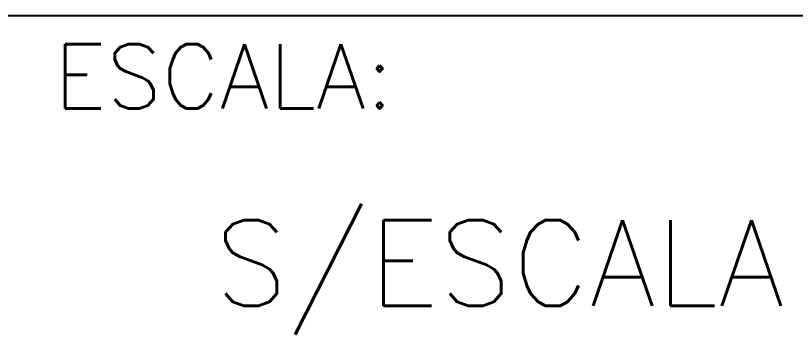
# Model space of a CAD drawing. Header units: centimetres. Extents: x 1658 to 6058, y 7825 to 9310.
# Drawn here: x 5367.4 to 5458.3, y 7937.8 to 7974.9 of the extents above; entities that cross this region are included whole.
import ezdxf
from ezdxf.enums import TextEntityAlignment as Align

# ---------------------------------------------------------------- set-up
doc = ezdxf.new("R2010")
doc.units = ezdxf.units.CM
doc.header["$LTSCALE"] = 50
doc.header["$MEASUREMENT"] = 0
doc.layers.add('FORMATO-PRECON', color=2, linetype='Continuous')
doc.styles.add('PRECON-ROMANS', font='romans.shx')
doc.styles.add('ROMANS', font='ROMANS.SHX', dxfattribs={"oblique": 15, "height": 3})

# ---------------------------------------------------------------- blocks, each defined once
blk = doc.blocks.new('CARIMBO')
at = {"layer": 'FORMATO-PRECON', "color": 6}
blk.add_line((-1750, 200), (0, 200), dxfattribs=at)
at = {"layer": 'FORMATO-PRECON', "style": 'ROMANS'}
blk.add_text('ESCALA:', height=15, dxfattribs=at).set_placement((-1272.91, 178.36))
at = {"layer": 'FORMATO-PRECON', "color": 5, "style": 'PRECON-ROMANS', "flags": 8}
for p in [(-524.84, 472.63), (-524.98, 423.02), (-524.98, 399.37), (-524.98, 375.97)]:
    blk.add_attdef('X', text='', height=30, dxfattribs=at).set_placement(p, align=Align.MIDDLE_CENTER)
at = {"layer": 'FORMATO-PRECON', "color": 3, "style": 'PRECON-ROMANS', "flags": 8}
for p in [(-524.98, 331.67), (-486.33, 176.97), (-486.33, 124.42)]:
    blk.add_attdef('X', text='', height=25, dxfattribs=at).set_placement(p, align=Align.MIDDLE_CENTER)
at = {"layer": 'FORMATO-PRECON', "color": 4, "style": 'PRECON-ROMANS', "flags": 8}
for p in [(-524.98, 249.6), (-228.66, 39.37), (-76.7, 39.37), (-483.33, 35.98)]:
    blk.add_attdef('X', text='', height=30, dxfattribs=at).set_placement(p, align=Align.MIDDLE_CENTER)
at = {"layer": 'FORMATO-PRECON', "color": 2, "style": 'PRECON-ROMANS', "flags": 8}
for height, p in [(20, (-1635.81, 142.35)), (20, (-1402.47, 142.35)), (20, (-1169.14, 142.35)), (30, (-902.74, 42.35)), (20, (-1635.81, 42.35))]:
    blk.add_attdef('X', text='', height=height, dxfattribs=at).set_placement(p, align=Align.MIDDLE_CENTER)

msp = doc.modelspace()

# ---------------------------------------------------------------- block references
at = {"layer": 'FORMATO-PRECON'}
ref = msp.add_blockref('CARIMBO', (6008.357, 7874.924), dxfattribs=dict(at, xscale=0.4999999945868204, yscale=0.4999999945868204, zscale=0.4999999945868204))
ref.add_attrib('X', 'S/ESCALA', dxfattribs={"color": 2, "height": 10, "style": 'PRECON-ROMANS'}).set_placement((5423.786, 7946.098), align=Align.MIDDLE_CENTER)

doc.saveas('drawing.dxf')
